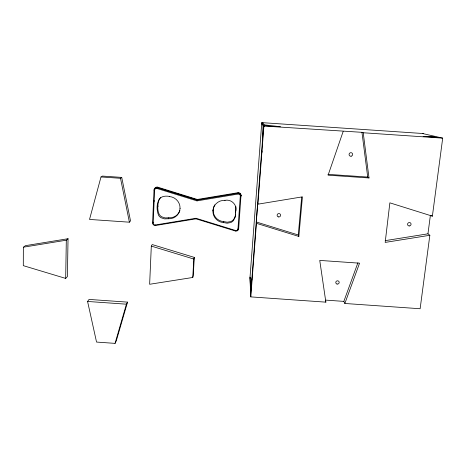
<?xml version="1.0" encoding="UTF-8"?>
<svg xmlns="http://www.w3.org/2000/svg" width="466" height="466" viewBox="0 0 466 466"><rect width="100%" height="100%" fill="white"/><g stroke="black" fill="none" stroke-linecap="round" stroke-linejoin="round"><path stroke-width="0.7" d="M23.352 247.196L23.3 265.649L65.683 278.412L67.395 276.583L68.042 238.72L25.49 245.658L23.352 247.196L66.312 240.194L68.042 238.72M154.578 188.963A2.621 2.551 38.3 0 1 157.811 187.198L197.322 199.46L237.975 192.697L237.951 193.262A2.621 2.592 -1 0 1 240.998 196L240.998 195.405L238.662 228.759L238.685 227.985A2.575 2.528 2.1 0 1 237.293 230.053M157.828 187.227L157.706 187.757A1.916 1.87 38.3 0 0 156.069 187.996M65.683 278.412L66.312 240.194M235.551 214.884L235.854 206.549M151.31 246.095L149.638 284.277L192.761 277.474L193.239 275.645L194.287 257.389L152.201 244.557L151.31 246.095L193.821 259.044L192.761 277.474M153.961 201.795L154.025 200.345M155.627 225.492L155.434 224.95A1.911 1.852 29.2 0 1 153.18 222.981L154.625 190.18A1.934 1.887 38.1 0 1 157.065 188.497L157.811 187.198M262.317 142.59L263.028 125.896L261.694 123.601M155.434 224.95L195.994 218.269L195.988 218.845M240.986 196.023L240.299 196.058A1.922 1.905 -1 0 0 238.068 194.054L196.99 200.881L197.322 199.46L197.334 199.984L157.706 187.757M237.975 228.835L238.656 228.771A2.592 2.54 2.1 0 1 235.307 230.985L235.505 230.484A1.905 1.864 2.1 0 0 237.975 228.835L240.299 196.058M385.166 240.66L427.957 233.821L429.844 235.278L420.128 308.742L344.857 303.477L359.56 263.179L319.746 260.412L325.868 302.149L250.795 296.894L249.957 278.004L261.77 122.622L423.338 133.544M250.685 294.39L263.622 125.587L280.532 126.729L264.164 124.836M256.294 221.985L257.745 203.03L257.908 204.178L302.428 196.844L298.84 236.443L256.44 223.319L256.294 221.985L298.269 234.981L298.84 236.443M250.795 296.894L256.44 223.319M257.908 204.178L263.907 126.041L261.77 122.622M262.009 152.394L262.119 150.943M264.595 126.729L264.676 125.657M298.269 234.981L301.683 197.194M235.598 213.946L235.114 217.377L233.443 220.546A7.351 7.235 6.3 0 1 230.658 222.567L227.163 223.202L223.488 222.567A11.295 11.126 8.6 0 1 212.956 210.69L213.166 209.828M251.867 278.948L250.574 288.885L250.026 277.113M427.957 233.821L430.357 215.595M429.844 235.278L385.178 242.407L389.861 202.838L432.378 216.166L442.7 138.134L422.365 133.48M223.488 222.567L223.622 221.577A11.213 11.044 8.6 0 1 214.739 204.842M212.956 210.69A11.295 11.126 8.6 0 1 224.956 200.368L224.991 200.159M160.776 197.322C156.296 201.906 156.331 209.793 158.609 215.385A7.38 7.188 30.3 0 0 161.137 217.773L164.527 218.88L168.243 218.758A11.335 11.062 30.6 0 0 180.039 208.424L180.121 208.296M159.314 199.075C157.59 203.817 156.955 209.77 159.232 214.447A7.322 7.136 30.5 0 0 161.737 216.818L165.104 217.919L168.791 217.797A11.248 10.98 30.8 0 0 179.911 210.58M235.487 212.28C238.027 205.692 231.759 198.784 224.956 200.368M235.447 215.21L234.748 217.57L233.507 219.573A7.299 7.182 6.3 0 1 230.74 221.577L227.274 222.206L223.622 221.577M101 176.952L89.524 219.434L129.402 222.189L130.515 220.884L121.731 177.406L102.415 176.084L101 176.952L120.513 178.286L121.731 177.406M193.821 259.044L194.287 257.389M115.05 343.378L126.42 304.187L127.533 302.125L89.064 299.422L87.579 301.461L96.544 342.067L115.05 343.378L116.255 340.961L127.533 302.125M343.174 131.406L328.099 175.169L369.008 177.96L363.218 132.758L361.96 132.321L263.907 126.041M344.857 303.477L343.844 301.385L357.894 262.818M168.243 218.758L168.791 217.797M235.318 230.99L196 218.834L155.656 225.48A2.598 2.522 29.2 0 1 152.58 222.8L154.019 190.035L154.502 189.481M159.36 198.953C161.737 195.895 166.135 195.866 169.426 196.396M157.531 206.916L158.166 206.042M239.973 194.054A1.911 1.887 -1.1 0 0 238.091 193.268L197.077 200.065L157.345 187.734A2.633 2.569 38.1 0 0 154.019 190.035L154.625 190.18M440.12 137.522L423.14 136.375L434.359 136.334M363.218 132.758L442.7 138.134M327.942 174.354L367.709 177.068L369.008 177.96M249.957 278.004L250.877 278.068M325.769 300.121L343.844 301.385M87.579 301.461L126.42 304.187M153.18 222.981L152.574 222.824L153.081 222.066A2.586 2.511 29.3 0 0 153.069 222.329M240.689 195.306L240.992 195.394A2.604 2.58 -1.1 0 0 237.975 192.697L238.091 193.268M238.376 227.851L238.674 227.961M195.994 218.269L235.505 230.484M157.065 188.497L196.99 200.881M431.411 215.531L432.378 216.166M262.737 122.692L264.123 124.812M325.46 301.112L325.868 302.149M120.513 178.286L129.402 222.189M238.068 194.054L237.951 193.274M361.96 132.321L367.709 177.068M240.229 194.561A1.911 1.887 -1.1 0 1 240.31 194.98M169.327 196.547A11.335 11.062 30.6 0 1 180.039 208.424M409.195 225.952A1.782 1.683 -31.4 0 0 410.884 223.406A1.782 1.683 -31.4 0 0 407.849 223.365A1.782 1.683 -31.4 0 0 409.195 225.952M278.307 216.888A1.748 1.707 -17.1 0 0 280.579 214.908A1.748 1.707 -17.1 0 0 277.719 213.987A1.748 1.707 -17.1 0 0 278.307 216.888M337.064 284.05A1.718 1.637 -16.8 0 0 339.132 281.953A1.718 1.637 -16.8 0 0 336.254 281.336A1.718 1.637 -16.8 0 0 337.064 284.05M351.131 156.197A1.817 1.753 -43.4 0 0 352.238 153.279A1.817 1.753 -43.4 0 0 349.185 153.873A1.817 1.753 -43.4 0 0 351.131 156.197"/></g></svg>
